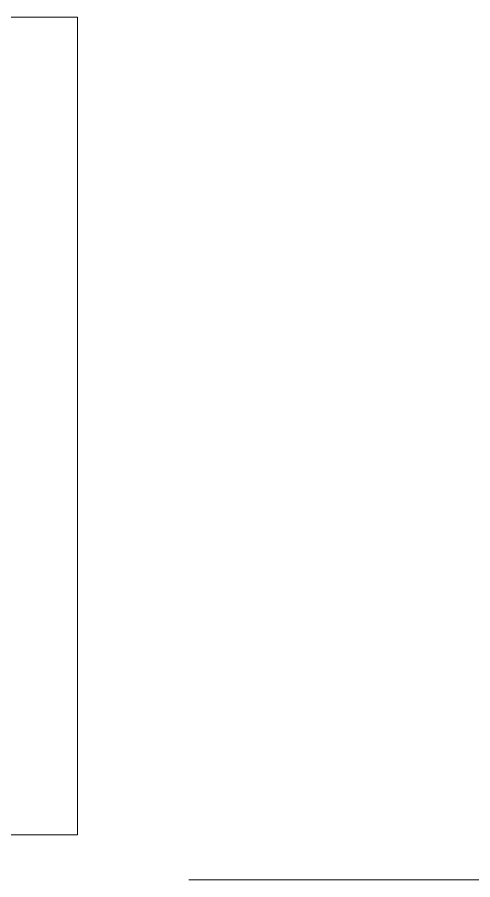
# Model space of a CAD drawing. Header units: metres. Extents: x 113 to 2416, y -346 to 476.
# Drawn here: x 223.5449 to 223.6562, y -215.0519 to -214.8409 of the extents above; entities that cross this region are included whole.
import ezdxf

# ---------------------------------------------------------------- set-up
doc = ezdxf.new("R2010")
doc.units = ezdxf.units.M
doc.linetypes.add('0', pattern=[0])
doc.linetypes.add('HIDDEN2', pattern=[0.1875, 0.125, -0.0625])
doc.layers.get('0').update_dxf_attribs({"color": 250, "linetype": '0', "lineweight": 20})
doc.layers.add('baños', color=140, linetype='Continuous', lineweight=0)
doc.layers.add('REVESTIMIENTO EXTERIOR', color=7, linetype='Continuous', lineweight=5, true_color=0xffdebd)
doc.layers.add('Techos 1', color=7, linetype='HIDDEN2', lineweight=9, true_color=0x42391a)
doc.styles.get("Standard").update_dxf_attribs({"font": 'arial.ttf', "height": 0.1875})

# ---------------------------------------------------------------- blocks, each defined once
blk = doc.blocks.new('A$C3bae67db')
at = {"layer": 'baños'}
blk.add_lwpolyline([(0.2, 0.2), (0, 0.2), (0, 0), (0.2, 0)], close=True, dxfattribs=at)
blk = doc.blocks.new('PL BASE 2N NASAS 09')
at = {"layer": 'Techos 1'}
blk.add_line((163.94755, -22.21177), (176.09755, -22.21177), dxfattribs=at)
at = {"layer": 'baños', "xscale": -1, "rotation": 270}
blk.add_blockref('A$C3bae67db', (173.39529, -22.2008), dxfattribs=at)
at = {"layer": 'baños', "linetype": 'Continuous', "flags": 8}
for tag, p in [('MODELNUMBER', (167.1329, -5.63062, 0)), ('TRADENAME', (167.1329, -5.63066, 0)), ('PRODUCT', (167.1329, -5.6307, 0)), ('MODELNUMBER', (168.30765, -5.63062, 0)), ('TRADENAME', (168.30765, -5.63066, 0)), ('PRODUCT', (168.30765, -5.6307, 0)), ('MATERIAL', (167.1329, -5.63074, 0)), ('MATERIAL', (168.30765, -5.63074, 0))]:
    blk.add_attdef(tag, p, '', height=0.0000254, rotation=180.0001, dxfattribs=at)
at = {"layer": 'baños', "linetype": 'Continuous'}
for tag, p, rotation in [('MATERIAL', (169.24301, -19.70634), 180.0001), ('PRODUCT', (169.243, -19.70638), 180.0001), ('MATERIAL', (169.95239, -19.70634), 179.9999), ('PRODUCT', (169.95239, -19.70638), 179.9999), ('MODELNUMBER', (169.24282, -19.70647), 180.0001), ('TRADENAME', (169.24278, -19.70642), 180.0001), ('MODELNUMBER', (169.95239, -19.70647), 179.9999), ('TRADENAME', (169.95239, -19.70642), 179.9999)]:
    blk.add_attdef(tag, p, '', height=0.0000254, rotation=rotation, dxfattribs=at)
blk = doc.blocks.new('PL MUEBLES 2N NASAS 09')
blk.add_blockref('PL BASE 2N NASAS 09', (49.91428, 62.71701))

msp = doc.modelspace()

# ---------------------------------------------------------------- block references
at = {"layer": 'REVESTIMIENTO EXTERIOR', "color": 30, "true_color": 0xf8991e}
msp.add_blockref('PL MUEBLES 2N NASAS 09', (0.05, -255.55713), dxfattribs=at)

doc.saveas('drawing.dxf')
